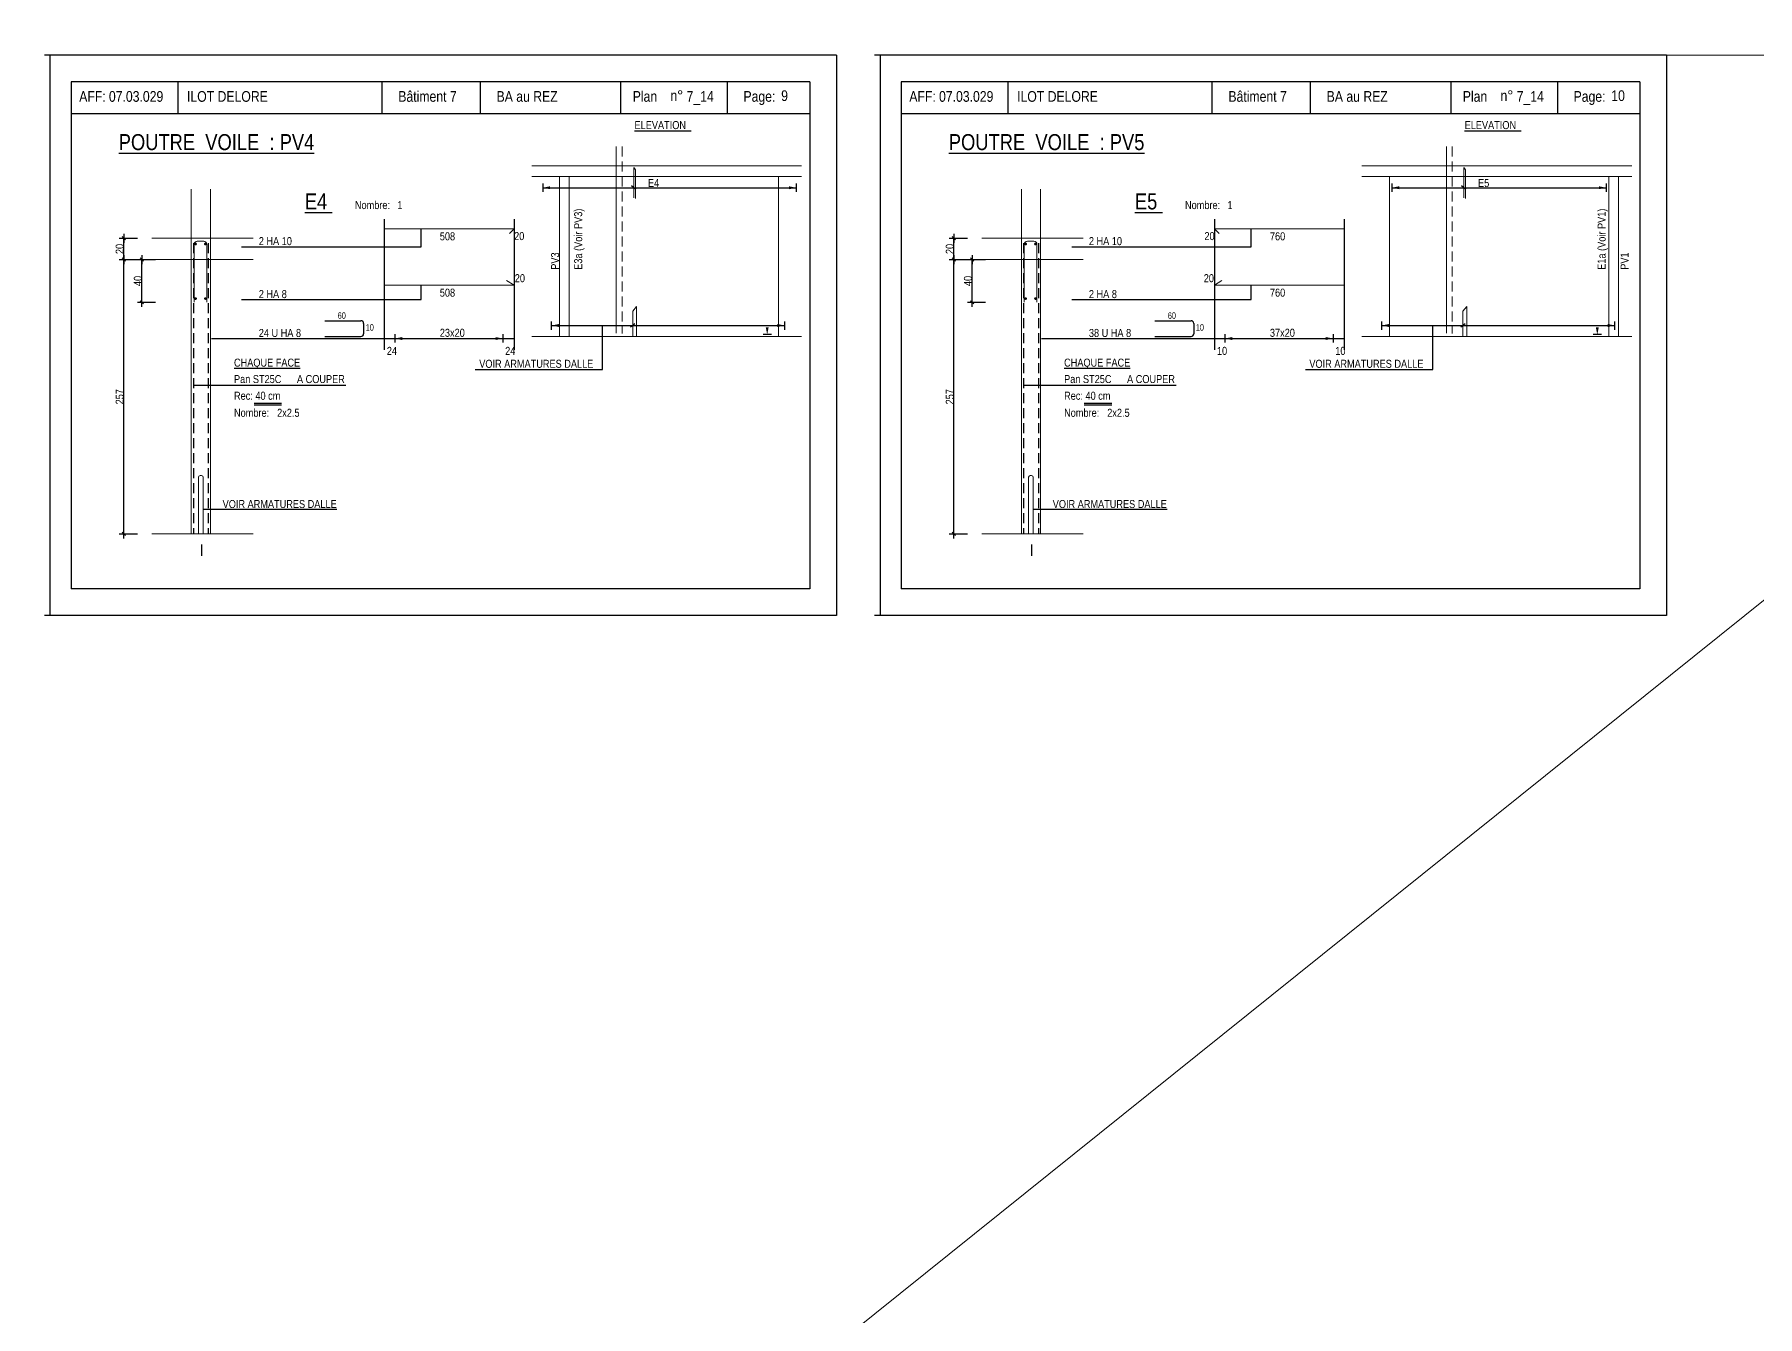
# Model space of a CAD drawing. Header units: metres. Extents: x -9927 to 45032, y -190416 to 12166.
# Drawn here: x 3702 to 6933, y -76398 to -73995 of the extents above; entities that cross this region are included whole.
import ezdxf
from ezdxf.enums import TextEntityAlignment as Align

# ---------------------------------------------------------------- set-up
doc = ezdxf.new("R2010")
doc.units = ezdxf.units.M
doc.header["$PDMODE"] = 65
doc.linetypes.add('CACHE2', pattern=[0.1875, 0.125, -0.0625])
for name, color, linetype in [('01_cote_gen', 4, 'Continuous'), ('01_fenetres', 171, 'Continuous'), ('01_linteaux', 3, 'Continuous'), ('01_sem', 42, 'Continuous'), ('01_texte', 230, 'Continuous'), ('AA_COTES', 2, 'Continuous')]:
    doc.layers.add(name, color=color, linetype=linetype)
doc.styles.add('STYLE2', font='ARIALN.TTF')
doc.dimstyles.new('JB25', dxfattribs={"dimscale": 0.1, "dimtxt": 150, "dimasz": 17, "dimexe": 0.1, "dimexo": 0.1, "dimgap": 0.09, "dimtad": 1, "dimdec": 1, "dimlfac": 0.5, "dimdsep": 46, "dimtxsty": 'STYLE2', "dimblk1": 'BOND_G', "dimblk2": 'BOND_D', "dimsah": 1, "dimcen": 1.5, "dimdle": 0.01, "dimse1": 1, "dimse2": 1, "dimclrd": 4, "dimclre": 2, "dimclrt": 5, "dimadec": 0, "dimazin": 0, "dimtfac": 2.333333, "dimtdec": 1, "dimtix": 1, "dimtmove": 2, "dimatfit": 3, "dimldrblk": 'BOND_G', "dimfxl": 1, "dimtolj": 1, "dimtzin": 0, "dimarcsym": 0})

# ---------------------------------------------------------------- blocks, each defined once
blk = doc.blocks.new('BOND_G')
at = {"layer": 'AA_COTES', "color": 0}
for p, q in [((5, 0), (-5, 0)), ((1.8, 1.8), (-1.8, -1.8)), ((0, -5), (0, 15))]:
    blk.add_line(p, q, dxfattribs=at)
blk = doc.blocks.new('BOND_D')
at = {"layer": 'AA_COTES', "color": 0}
for p, q in [((5, 0), (-5, 0)), ((-1.8, -1.8), (1.8, 1.8)), ((0, 5), (0, -15))]:
    blk.add_line(p, q, dxfattribs=at)
blk = doc.blocks.new('*D730')
at = {"layer": '01_cote_gen', "color": 4, "linetype": 'Continuous', "lineweight": -2, "transparency": 16777216}
blk.add_line((3903.8, -74495.1), (3903.8, -74418.5), dxfattribs=at)
at = {"layer": 'DEFPOINTS', "color": 0, "linetype": 'Continuous', "lineweight": 0, "transparency": 16777216}
for p in [(3903.8, -74416.8), (3978.1, -74416.8), (3983.6, -74496.8)]:
    blk.add_point(p, dxfattribs=at)
at = {"layer": '01_cote_gen', "color": 4, "linetype": 'Continuous', "lineweight": -2, "transparency": 16777216, "xscale": 1.7, "yscale": 1.7, "zscale": 1.7}
for name, p, rotation in [('BOND_D', (3903.8, -74416.8), 90), ('BOND_G', (3903.8, -74496.8), 270)]:
    blk.add_blockref(name, p, dxfattribs=dict(at, rotation=rotation))
at = {"layer": '01_cote_gen', "color": 5, "linetype": 'Continuous', "lineweight": 0, "transparency": 16777216, "insert": (3896.2, -74456.8), "char_height": 15, "attachment_point": 5, "rotation": 90, "style": 'STYLE2'}
blk.add_mtext('\\A1;40', dxfattribs=at)
blk = doc.blocks.new('*D731')
at = {"layer": '01_cote_gen', "color": 4, "linetype": 'Continuous', "lineweight": -2, "transparency": 16777216}
blk.add_line((3869.7, -74929.1), (3869.7, -74418.5), dxfattribs=at)
at = {"layer": 'DEFPOINTS', "color": 0, "linetype": 'Continuous', "lineweight": 0, "transparency": 16777216}
for p in [(3869.7, -74416.8), (3929.3, -74416.8), (3922.2, -74930.8)]:
    blk.add_point(p, dxfattribs=at)
at = {"layer": '01_cote_gen', "color": 4, "linetype": 'Continuous', "lineweight": -2, "transparency": 16777216, "xscale": 1.7, "yscale": 1.7, "zscale": 1.7}
for name, p, rotation in [('BOND_D', (3869.7, -74416.8), 90), ('BOND_G', (3869.7, -74930.8), 270)]:
    blk.add_blockref(name, p, dxfattribs=dict(at, rotation=rotation))
at = {"layer": '01_cote_gen', "color": 5, "linetype": 'Continuous', "lineweight": 0, "transparency": 16777216, "insert": (3862.1, -74673.8), "char_height": 15, "attachment_point": 5, "rotation": 90, "style": 'STYLE2'}
blk.add_mtext('\\A1;257', dxfattribs=at)
blk = doc.blocks.new('*D732')
at = {"layer": '01_cote_gen', "color": 4, "linetype": 'Continuous', "lineweight": -2, "transparency": 16777216}
blk.add_line((3869.7, -74415.1), (3869.7, -74378.5), dxfattribs=at)
at = {"layer": 'DEFPOINTS', "color": 0, "linetype": 'Continuous', "lineweight": 0, "transparency": 16777216}
for p in [(3869.7, -74376.8), (3945.3, -74376.8), (3945.3, -74416.8)]:
    blk.add_point(p, dxfattribs=at)
at = {"layer": '01_cote_gen', "color": 4, "linetype": 'Continuous', "lineweight": -2, "transparency": 16777216, "xscale": 1.7, "yscale": 1.7, "zscale": 1.7}
for name, p, rotation in [('BOND_D', (3869.7, -74376.8), 90), ('BOND_G', (3869.7, -74416.8), 270)]:
    blk.add_blockref(name, p, dxfattribs=dict(at, rotation=rotation))
at = {"layer": '01_cote_gen', "color": 5, "linetype": 'Continuous', "lineweight": 0, "transparency": 16777216, "insert": (3862.1, -74396.8), "char_height": 15, "attachment_point": 5, "rotation": 90, "style": 'STYLE2'}
blk.add_mtext('\\A1;20', dxfattribs=at)
blk = doc.blocks.new('*D733')
at = {"layer": '01_cote_gen', "color": 4, "linetype": 'Continuous', "lineweight": -2, "transparency": 16777216}
blk.add_line((5460, -74495.1), (5460, -74418.5), dxfattribs=at)
at = {"layer": 'DEFPOINTS', "color": 0, "linetype": 'Continuous', "lineweight": 0, "transparency": 16777216}
for p in [(5460, -74416.8), (5534.3, -74416.8), (5539.8, -74496.8)]:
    blk.add_point(p, dxfattribs=at)
at = {"layer": '01_cote_gen', "color": 4, "linetype": 'Continuous', "lineweight": -2, "transparency": 16777216, "xscale": 1.7, "yscale": 1.7, "zscale": 1.7}
for name, p, rotation in [('BOND_D', (5460, -74416.8), 90), ('BOND_G', (5460, -74496.8), 270)]:
    blk.add_blockref(name, p, dxfattribs=dict(at, rotation=rotation))
at = {"layer": '01_cote_gen', "color": 5, "linetype": 'Continuous', "lineweight": 0, "transparency": 16777216, "insert": (5452.4, -74456.8), "char_height": 15, "attachment_point": 5, "rotation": 90, "style": 'STYLE2'}
blk.add_mtext('\\A1;40', dxfattribs=at)
blk = doc.blocks.new('*D734')
at = {"layer": '01_cote_gen', "color": 4, "linetype": 'Continuous', "lineweight": -2, "transparency": 16777216}
blk.add_line((5425.9, -74929.1), (5425.9, -74418.5), dxfattribs=at)
at = {"layer": 'DEFPOINTS', "color": 0, "linetype": 'Continuous', "lineweight": 0, "transparency": 16777216}
for p in [(5425.9, -74416.8), (5485.5, -74416.8), (5478.4, -74930.8)]:
    blk.add_point(p, dxfattribs=at)
at = {"layer": '01_cote_gen', "color": 4, "linetype": 'Continuous', "lineweight": -2, "transparency": 16777216, "xscale": 1.7, "yscale": 1.7, "zscale": 1.7}
for name, p, rotation in [('BOND_D', (5425.9, -74416.8), 90), ('BOND_G', (5425.9, -74930.8), 270)]:
    blk.add_blockref(name, p, dxfattribs=dict(at, rotation=rotation))
at = {"layer": '01_cote_gen', "color": 5, "linetype": 'Continuous', "lineweight": 0, "transparency": 16777216, "insert": (5418.3, -74673.8), "char_height": 15, "attachment_point": 5, "rotation": 90, "style": 'STYLE2'}
blk.add_mtext('\\A1;257', dxfattribs=at)
blk = doc.blocks.new('*D735')
at = {"layer": '01_cote_gen', "color": 4, "linetype": 'Continuous', "lineweight": -2, "transparency": 16777216}
blk.add_line((5425.9, -74415.1), (5425.9, -74378.5), dxfattribs=at)
at = {"layer": 'DEFPOINTS', "color": 0, "linetype": 'Continuous', "lineweight": 0, "transparency": 16777216}
for p in [(5425.9, -74376.8), (5501.5, -74376.8), (5501.5, -74416.8)]:
    blk.add_point(p, dxfattribs=at)
at = {"layer": '01_cote_gen', "color": 4, "linetype": 'Continuous', "lineweight": -2, "transparency": 16777216, "xscale": 1.7, "yscale": 1.7, "zscale": 1.7}
for name, p, rotation in [('BOND_D', (5425.9, -74376.8), 90), ('BOND_G', (5425.9, -74416.8), 270)]:
    blk.add_blockref(name, p, dxfattribs=dict(at, rotation=rotation))
at = {"layer": '01_cote_gen', "color": 5, "linetype": 'Continuous', "lineweight": 0, "transparency": 16777216, "insert": (5418.3, -74396.8), "char_height": 15, "attachment_point": 5, "rotation": 90, "style": 'STYLE2'}
blk.add_mtext('\\A1;20', dxfattribs=at)

msp = doc.modelspace()

# ---------------------------------------------------------------- linework, layer by layer
at = {"layer": '01_cote_gen', "linetype": 'Continuous', "lineweight": 0}
for p, q in [((411.67, -80295.61), (10130.1, -72499.78)), ((6762.14, -74033.77), (9658.56, -74033.77))]:
    msp.add_line(p, q, dxfattribs=at)
at = {"layer": '01_cote_gen', "color": 5, "linetype": 'Continuous', "lineweight": 0}
for p, q in [((4793.04, -74204.81), (4793.04, -74554.6)), ((6349.25, -74204.81), (6349.25, -74554.6))]:
    msp.add_line(p, q, dxfattribs=at)
at = {"layer": '01_cote_gen', "color": 5, "linetype": 'CACHE2', "lineweight": 0, "ltscale": 150}
for p, q in [((4804.19, -74204.81), (4804.19, -74555.09)), ((6360.4, -74204.81), (6360.4, -74555.09))]:
    msp.add_line(p, q, dxfattribs=at)
at = {"layer": '01_fenetres', "ltscale": 30}
for p, q in [((3770.93, -74083.77), (3770.93, -75033.77)), ((5155.93, -74083.77), (3770.93, -74083.77)), ((3970.93, -74083.77), (3970.93, -74143.77)), ((4353.43, -74083.77), (4353.43, -74143.77)), ((4537.69, -74083.77), (4537.69, -74143.77)), ((4801.8, -74143.77), (4801.8, -74083.77)), ((5001.8, -74143.77), (5001.8, -74083.77)), ((5155.93, -74083.77), (5155.93, -75033.77)), ((5327.14, -74083.77), (5327.14, -75033.77)), ((6712.14, -74083.77), (5327.14, -74083.77)), ((5527.14, -74083.77), (5527.14, -74143.77)), ((5909.64, -74083.77), (5909.64, -74143.77)), ((6093.9, -74083.77), (6093.9, -74143.77)), ((6358.01, -74143.77), (6358.01, -74083.77)), ((6558.01, -74143.77), (6558.01, -74083.77)), ((6712.14, -74083.77), (6712.14, -75033.77)), ((5155.93, -74143.77), (3770.93, -74143.77)), ((6712.14, -74143.77), (5327.14, -74143.77)), ((5155.93, -75033.77), (3770.93, -75033.77)), ((6712.14, -75033.77), (5327.14, -75033.77))]:
    msp.add_line(p, q, dxfattribs=at)
at = {"layer": '01_linteaux', "linetype": 'Continuous'}
for p, q in [((4246.71, -74531.21), (4314.29, -74531.21)), ((4319.29, -74536.21), (4319.29, -74555.82)), ((5802.92, -74531.21), (5870.5, -74531.21)), ((5875.5, -74536.21), (5875.5, -74555.82)), ((4246.71, -74560.82), (4314.29, -74560.82)), ((5802.92, -74560.82), (5870.5, -74560.82))]:
    msp.add_line(p, q, dxfattribs=at)
for centre, start, end in [((4314.29, -74536.21), 0, 90), ((5870.5, -74536.21), 0, 90), ((4314.29, -74555.82), 270, 0), ((5870.5, -74555.82), 270, 0)]:
    msp.add_arc(centre, 5, start, end, dxfattribs=at)
at = {"layer": '01_sem', "color": 2, "lineweight": 0, "ltscale": 7}
for p, q in [((4634.64, -74241.16), (5140.59, -74241.16)), ((4634.64, -74261.16), (5140.59, -74261.16)), ((4686.54, -74261.16), (4686.54, -74561.16)), ((4704.6, -74261.16), (4704.6, -74561.16)), ((4825.65, -74244.24), (4825.65, -74300.9)), ((4825.65, -74244.24), (4829.18, -74248.47)), ((4829.18, -74248.47), (4829.18, -74302.4)), ((5097.43, -74261.16), (5097.43, -74561.16)), ((6190.85, -74241.16), (6696.8, -74241.16)), ((6190.85, -74261.16), (6696.8, -74261.16)), ((6242.75, -74261.16), (6242.75, -74561.16)), ((6381.86, -74244.24), (6381.86, -74300.9)), ((6381.86, -74244.24), (6385.39, -74248.47)), ((6385.39, -74248.47), (6385.39, -74302.4)), ((6653.64, -74261.16), (6653.64, -74561.16)), ((6671.7, -74261.16), (6671.7, -74561.16)), ((3996.26, -74284.59), (3996.26, -74930.76)), ((4032.26, -74284.59), (4032.26, -74930.76)), ((5552.47, -74284.59), (5552.47, -74930.76)), ((5588.47, -74284.59), (5588.47, -74930.76)), ((4358.14, -74359.14), (4601.62, -74359.14)), ((4601.62, -74359.14), (4592.59, -74368.04)), ((5914.35, -74359.14), (6157.82, -74359.14)), ((5914.35, -74359.14), (5923.37, -74368.04)), ((3922.21, -74376.76), (4112.2, -74376.76)), ((4001.54, -74388.37), (4001.54, -74496.76)), ((4019.54, -74382.37), (4007.54, -74382.37)), ((4025.54, -74388.37), (4025.54, -74496.76)), ((5478.42, -74376.76), (5668.41, -74376.76)), ((5557.75, -74388.37), (5557.75, -74496.76)), ((5575.75, -74382.37), (5563.75, -74382.37)), ((5581.75, -74388.37), (5581.75, -74496.76)), ((3922.21, -74416.76), (4112.2, -74416.76)), ((5478.42, -74416.76), (5668.41, -74416.76)), ((4601.62, -74464.72), (4587.55, -74456.04)), ((5914.35, -74464.72), (5928.41, -74456.04)), ((4358.14, -74464.72), (4601.62, -74464.72)), ((5914.35, -74464.72), (6157.82, -74464.72)), ((4823.98, -74513.66), (4831.26, -74504.95)), ((4823.98, -74560.71), (4823.98, -74513.66)), ((4831.26, -74561.16), (4831.26, -74504.95)), ((6380.19, -74513.66), (6387.47, -74504.95)), ((6380.19, -74560.71), (6380.19, -74513.66)), ((6387.47, -74561.16), (6387.47, -74504.95)), ((4634.64, -74561.16), (5140.59, -74561.16)), ((6190.85, -74561.16), (6696.8, -74561.16)), ((4009.72, -74930.76), (4009.72, -74824.55)), ((4012.72, -74821.55), (4015.55, -74821.55)), ((4018.55, -74930.76), (4018.55, -74824.55)), ((5565.93, -74930.76), (5565.93, -74824.55)), ((5568.93, -74821.55), (5571.76, -74821.55)), ((5574.76, -74930.76), (5574.76, -74824.55)), ((3922.21, -74930.76), (4112.2, -74930.76)), ((3938.84, -74930.76), (4091.14, -74930.76)), ((5478.42, -74930.76), (5668.41, -74930.76)), ((5495.05, -74930.76), (5647.34, -74930.76))]:
    msp.add_line(p, q, dxfattribs=at)
at = {"layer": '01_sem', "color": 2, "lineweight": 0, "ltscale": 7, "const_width": 2.5, "flags": 128}
for points in [[(4004.37, -74386.25, -1), (4004.37, -74388.75, -1)], [(4022.71, -74386.25, 1), (4022.71, -74388.75, 1)], [(5560.58, -74386.25, -1), (5560.58, -74388.75, -1)], [(5578.92, -74386.25, 1), (5578.92, -74388.75, 1)], [(4004.37, -74488.53, -1), (4004.37, -74491.03, -1)], [(4022.71, -74488.53, 1), (4022.71, -74491.03, 1)], [(5560.58, -74488.53, -1), (5560.58, -74491.03, -1)], [(5578.92, -74488.53, 1), (5578.92, -74491.03, 1)]]:
    msp.add_lwpolyline(points, format="xyb", close=True, dxfattribs=at)
at = {"layer": '01_sem', "color": 2, "lineweight": 0, "ltscale": 7}
for centre, radius, start, end in [((4007.54, -74388.37), 6, 90, 180), ((4019.54, -74388.37), 6, 0, 90), ((5563.75, -74388.37), 6, 90, 180), ((5575.75, -74388.37), 6, 0, 90), ((4012.72, -74824.55), 3, 90, 180), ((4015.55, -74824.55), 3, 0, 90), ((5568.93, -74824.55), 3, 90, 180), ((5571.76, -74824.55), 3, 0, 90)]:
    msp.add_arc(centre, radius, start, end, dxfattribs=at)
at = {"layer": '01_texte', "ltscale": 30}
for p, q in [((5205.93, -74033.77), (3720.93, -74033.77)), ((3731.34, -74033.77), (3731.34, -75083.77)), ((5205.93, -74033.77), (5205.93, -75083.77)), ((6762.14, -74033.77), (5277.14, -74033.77)), ((5287.55, -74033.77), (5287.55, -75083.77)), ((6762.14, -74033.77), (6762.14, -75083.77)), ((4655.28, -74274), (4655.28, -74289.64)), ((4655.28, -74282.06), (5130.59, -74282.06)), ((4829.78, -74285.37), (4821.51, -74278.75)), ((5130.59, -74274), (5130.59, -74289.64)), ((6247.02, -74274), (6247.02, -74289.64)), ((6247.02, -74282.06), (6648.96, -74282.06)), ((6385.99, -74285.37), (6377.72, -74278.75)), ((6648.96, -74274), (6648.96, -74289.64)), ((4358.14, -74341.19), (4358.14, -74585.82)), ((4427.14, -74392.54), (4427.14, -74359.14)), ((4601.62, -74341.19), (4601.62, -74585.82)), ((5914.35, -74341.19), (5914.35, -74585.82)), ((5983.35, -74392.54), (5983.35, -74359.14)), ((6157.82, -74341.19), (6157.82, -74585.82)), ((4090.73, -74392.54), (4427.14, -74392.54)), ((5646.94, -74392.54), (5983.35, -74392.54)), ((4427.14, -74491.82), (4427.14, -74464.72)), ((5983.35, -74491.82), (5983.35, -74464.72)), ((4090.73, -74491.82), (4427.14, -74491.82)), ((5646.94, -74491.82), (5983.35, -74491.82)), ((4671.92, -74548.31), (4671.92, -74532.67)), ((4671.92, -74540.25), (5108.97, -74540.25)), ((4767.46, -74622.56), (4767.46, -74540.25)), ((4828.12, -74536.94), (4819.85, -74543.56)), ((5108.97, -74548.31), (5108.97, -74532.67)), ((6228.13, -74548.31), (6228.13, -74532.67)), ((6228.13, -74540.25), (6665.18, -74540.25)), ((6323.67, -74622.56), (6323.67, -74540.25)), ((6384.33, -74536.94), (6376.06, -74543.56)), ((6665.18, -74548.31), (6665.18, -74532.67)), ((4034.31, -74564.68), (4601.62, -74564.68)), ((4377.85, -74556.62), (4377.85, -74572.26)), ((4580.52, -74556.62), (4580.52, -74572.26)), ((5084.04, -74557.29), (5068.4, -74557.29)), ((5590.52, -74564.68), (6157.82, -74564.68)), ((5934.06, -74556.62), (5934.06, -74572.26)), ((6136.73, -74556.62), (6136.73, -74572.26)), ((6640.25, -74557.29), (6624.61, -74557.29)), ((4528.66, -74622.56), (4767.46, -74622.56)), ((6084.87, -74622.56), (6323.67, -74622.56)), ((4269.41, -74884.88), (4018.55, -74884.88)), ((5825.62, -74884.88), (5574.76, -74884.88)), ((4015.55, -74950.82), (4015.55, -74972.05)), ((5571.76, -74950.82), (5571.76, -74972.05)), ((5205.93, -75083.77), (3720.93, -75083.77)), ((6762.14, -75083.77), (5277.14, -75083.77))]:
    msp.add_line(p, q, dxfattribs=at)
at = {"layer": '01_texte', "linetype": 'CACHE2', "ltscale": 150}
for p, q in [((4000.26, -74385.74), (4000.26, -74930.76)), ((4028.26, -74385.74), (4028.26, -74930.76)), ((5556.47, -74385.74), (5556.47, -74930.76)), ((5584.47, -74385.74), (5584.47, -74930.76))]:
    msp.add_line(p, q, dxfattribs=at)
at = {"layer": '01_texte'}
for p, q in [((4000.26, -74652.26), (4286.27, -74652.26)), ((5556.47, -74652.26), (5842.48, -74652.26)), ((4165.73, -74686.44), (4113.97, -74686.44)), ((4165.73, -74689.75), (4113.97, -74689.75)), ((5721.94, -74686.44), (5670.18, -74686.44)), ((5721.94, -74689.75), (5670.18, -74689.75))]:
    msp.add_line(p, q, dxfattribs=at)
at = {"layer": '01_texte', "ltscale": 30}
for points in [[(4655.28, -74282.06), (4669.11, -74279.31), (4669.11, -74282.06)], [(4655.28, -74282.06), (4669.11, -74284.82), (4669.11, -74282.06)], [(5130.59, -74282.06), (5116.77, -74279.31), (5116.77, -74282.06)], [(5130.59, -74282.06), (5116.77, -74284.82), (5116.77, -74282.06)], [(6247.02, -74282.06), (6260.84, -74279.31), (6260.84, -74282.06)], [(6247.02, -74282.06), (6260.84, -74284.82), (6260.84, -74282.06)], [(6648.96, -74282.06), (6635.14, -74279.31), (6635.14, -74282.06)], [(6648.96, -74282.06), (6635.14, -74284.82), (6635.14, -74282.06)], [(4671.92, -74540.25), (4685.74, -74537.5), (4685.74, -74540.25)], [(4671.92, -74540.25), (4685.74, -74543.01), (4685.74, -74540.25)], [(5075.98, -74557.29), (5073.22, -74543.47), (5075.98, -74543.47)], [(5075.98, -74557.29), (5078.73, -74543.47), (5075.98, -74543.47)], [(5108.97, -74540.25), (5095.14, -74537.5), (5095.14, -74540.25)], [(5108.97, -74540.25), (5095.14, -74543.01), (5095.14, -74540.25)], [(6228.13, -74540.25), (6241.95, -74537.5), (6241.95, -74540.25)], [(6228.13, -74540.25), (6241.95, -74543.01), (6241.95, -74540.25)], [(6632.19, -74557.29), (6629.43, -74543.47), (6632.19, -74543.47)], [(6632.19, -74557.29), (6634.94, -74543.47), (6632.19, -74543.47)], [(6665.18, -74540.25), (6651.35, -74537.5), (6651.35, -74540.25)], [(6665.18, -74540.25), (6651.35, -74543.01), (6651.35, -74540.25)], [(4377.85, -74564.68), (4391.67, -74561.92), (4391.67, -74564.68)], [(4377.85, -74564.68), (4391.67, -74567.43), (4391.67, -74564.68)], [(4580.52, -74564.68), (4566.7, -74561.92), (4566.7, -74564.68)], [(4580.52, -74564.68), (4566.7, -74567.43), (4566.7, -74564.68)], [(5934.06, -74564.68), (5947.88, -74561.92), (5947.88, -74564.68)], [(5934.06, -74564.68), (5947.88, -74567.43), (5947.88, -74564.68)], [(6136.73, -74564.68), (6122.91, -74561.92), (6122.91, -74564.68)], [(6136.73, -74564.68), (6122.91, -74567.43), (6122.91, -74564.68)]]:
    msp.add_solid(points, dxfattribs=at)

# ---------------------------------------------------------------- texts
at = {"layer": '01_texte', "style": 'STYLE2'}
for s, height, p in [('AFF:', 20, (3786.22, -74120.92)), ('07.03.029', 20, (3841.89, -74120.92)), ('ILOT DELORE', 20, (3988.27, -74120.92)), ('Bâtiment 7', 20, (4384.37, -74120.92)), ('BA au REZ', 20, (4568.64, -74120.92)), ('Plan', 20, (4823.84, -74120.92)), ('n%%D', 20, (4894.53, -74119.48)), ('7_14', 20, (4924.87, -74120.92)), ('Page:', 20, (5031.51, -74120.92)), ('9', 20, (5102.2, -74119.48)), ('AFF:', 20, (5342.43, -74120.92)), ('07.03.029', 20, (5398.1, -74120.92)), ('ILOT DELORE', 20, (5544.48, -74120.92)), ('Bâtiment 7', 20, (5940.58, -74120.92)), ('BA au REZ', 20, (6124.85, -74120.92)), ('Plan', 20, (6380.05, -74120.92)), ('n%%D', 20, (6450.74, -74119.48)), ('7_14', 20, (6481.08, -74120.92)), ('Page:', 20, (6587.72, -74120.92)), ('10', 20, (6658.41, -74119.48)), ('%%UELEVATION  ', 15, (4827.3, -74172.13)), ('%%UELEVATION  ', 15, (6383.51, -74172.13)), ('%%UE4 ', 30, (4209.06, -74322.68)), ('E4', 15, (4852.4, -74280.71)), ('%%UE5 ', 30, (5765.27, -74322.68)), ('E5', 15, (6408.61, -74280.71)), ('Nombre:', 15, (4303.03, -74322.05)), ('1', 15, (4382.66, -74322.05)), ('Nombre:', 15, (5859.24, -74322.05)), ('1', 15, (5938.87, -74322.05)), ('2 HA 10', 15, (4122.86, -74389.59)), ('508', 15, (4462.23, -74380.58)), ('20', 15, (4601.54, -74380.16)), ('2 HA 10', 15, (5679.07, -74389.59)), ('20', 15, (5895.68, -74380.16)), ('760', 15, (6018.44, -74380.58)), ('20', 15, (4602.8, -74459.13)), ('20', 15, (5894.42, -74459.13)), ('2 HA 8', 15, (4122.86, -74488.87)), ('508', 15, (4462.23, -74486.17)), ('2 HA 8', 15, (5679.07, -74488.87)), ('760', 15, (6018.44, -74486.17)), ('60', 12, (4270.77, -74527.66)), ('60', 12, (5826.98, -74527.66)), ('24 U HA 8', 15, (4122.86, -74561.72)), ('10', 12, (4323.28, -74549.86)), ('23x20', 15, (4462.23, -74561.38)), ('38 U HA 8', 15, (5679.07, -74561.72)), ('10', 12, (5879.49, -74549.86)), ('37x20', 15, (6018.44, -74561.38)), ('24', 15, (4362.91, -74595.33)), ('24', 15, (4584.76, -74595.33)), ('10', 15, (5919.12, -74595.33)), ('10', 15, (6140.97, -74595.33)), ('%%UCHAQUE FACE', 15, (4076.39, -74617.35)), ('VOIR ARMATURES DALLE', 15, (4536.16, -74619.51)), ('%%UCHAQUE FACE', 15, (5632.6, -74617.35)), ('VOIR ARMATURES DALLE', 15, (6092.37, -74619.51)), ('Pan ST25C', 15, (4076.39, -74648.14)), ('A COUPER', 15, (4194.42, -74648.14)), ('Pan ST25C', 15, (5632.6, -74648.14)), ('A COUPER', 15, (5750.63, -74648.14)), ('Rec: 40 cm', 15, (4076.39, -74679.42)), ('Rec: 40 cm', 15, (5632.6, -74679.42)), ('Nombre:', 15, (4076.39, -74711.33)), ('2x2.5', 15, (4157.24, -74711.33)), ('Nombre:', 15, (5632.6, -74711.33)), ('2x2.5', 15, (5713.45, -74711.33)), ('VOIR ARMATURES DALLE', 15, (4055.09, -74882.37)), ('VOIR ARMATURES DALLE', 15, (5611.3, -74882.37))]:
    msp.add_text(s, height=height, dxfattribs=at).set_placement(p)
for s, p in [('%%UPOUTRE  VOILE  : PV4', (4043.6, -74196.53)), ('%%UPOUTRE  VOILE  : PV5', (5599.81, -74196.53))]:
    msp.add_text(s, height=30, dxfattribs=at).set_placement(p, align=Align.MIDDLE)
for s, p in [('E3a (Voir PV3)', (4729.13, -74435.8)), ('E1a (Voir PV1)', (6647.76, -74435.8)), ('PV3', (4685.73, -74435.8)), ('PV1', (6690.79, -74435.8))]:
    msp.add_text(s, height=15, rotation=90, dxfattribs=at).set_placement(p)

# ---------------------------------------------------------------- dimensions: what is measured, and where the dimension line sits
at = {"layer": '01_cote_gen', "linetype": 'Continuous', "lineweight": 0}
for base, p1, p2, picture, middle in [((3869.73, -74376.76), (3945.32, -74416.76), (3945.32, -74376.76), '*D732', (3862.06, -74396.76)), ((5425.94, -74376.76), (5501.53, -74416.76), (5501.53, -74376.76), '*D735', (5418.27, -74396.76)), ((3869.73, -74416.76), (3922.21, -74930.76), (3929.33, -74416.76), '*D731', (3862.06, -74673.76)), ((3903.83, -74416.76), (3983.63, -74496.76), (3978.12, -74416.76), '*D730', (3896.16, -74456.76)), ((5425.94, -74416.76), (5478.42, -74930.76), (5485.54, -74416.76), '*D734', (5418.27, -74673.76)), ((5460.04, -74416.76), (5539.83, -74496.76), (5534.33, -74416.76), '*D733', (5452.37, -74456.76))]:
    dim = msp.add_linear_dim(base=base, p1=p1, p2=p2, angle=90, dimstyle='JB25', dxfattribs=at)
    dim.commit()
    dim.dimension.update_dxf_attribs({"geometry": picture, "text_midpoint": middle})

doc.saveas('drawing.dxf')
